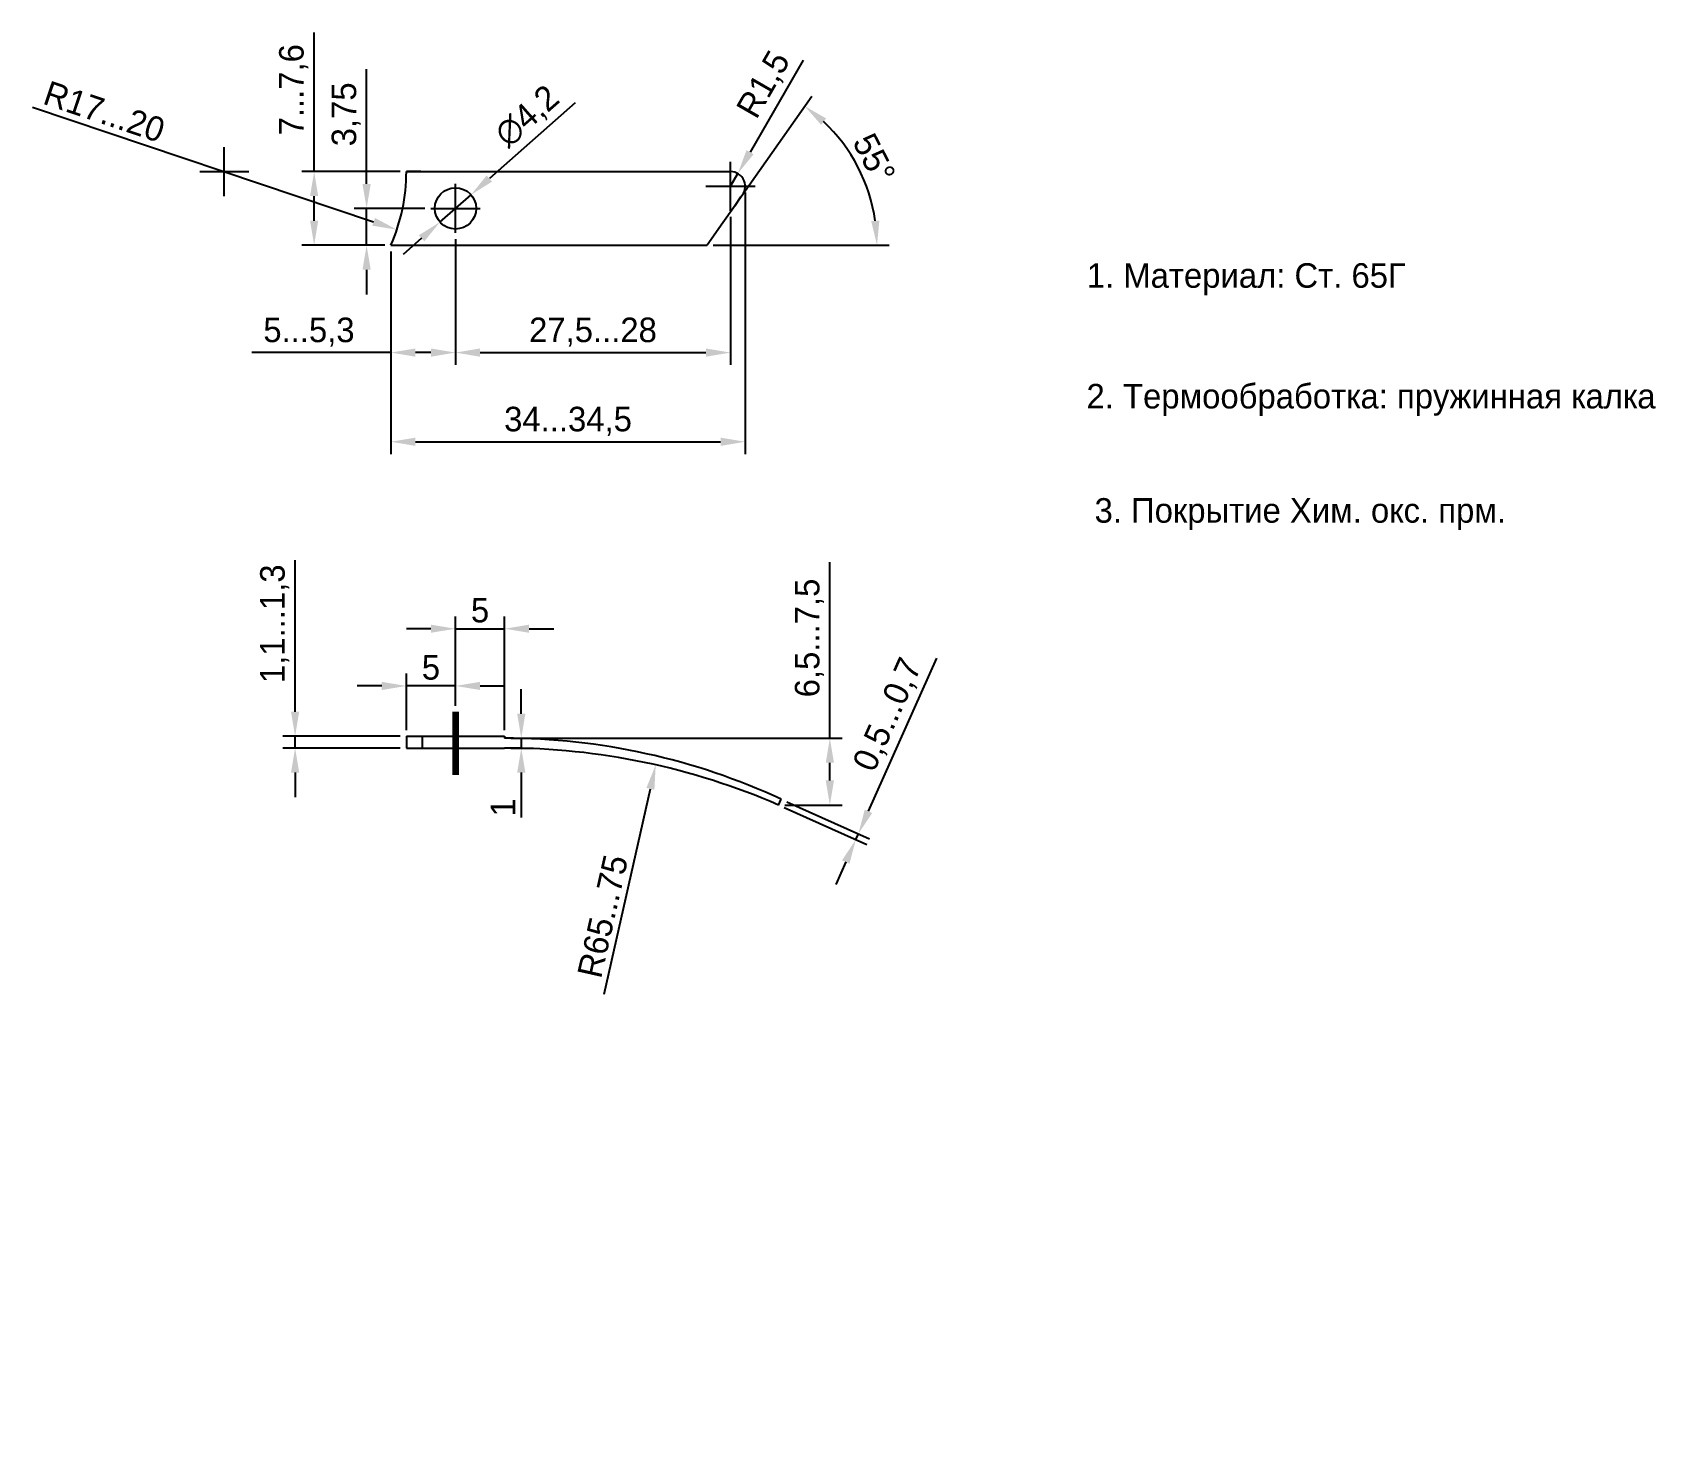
# Model space of a CAD drawing. Header units: millimetres. Extents: x -38 to 127, y -121 to 22.
import ezdxf

# ---------------------------------------------------------------- set-up
doc = ezdxf.new("R2010")
doc.units = ezdxf.units.MM
doc.linetypes.add('ACAD_ISO10W100', pattern=[18, 12, -3, 0, -3])
doc.dimstyles.new('ISO-25', dxfattribs={"dimtxt": 2.5, "dimasz": 2.5, "dimexe": 1.25, "dimexo": 0.625, "dimtad": 1, "dimtxsty": 'Standard', "dimcen": 2.5, "dimadec": 0, "dimazin": 0, "dimtfac": 1, "dimtmove": 0, "dimatfit": 3, "dimfxl": 0, "dimarcsym": 0})

# ---------------------------------------------------------------- blocks, each defined once
blk = doc.blocks.new('*D2')
at = {"color": 0, "lineweight": -2}
for p, q in [((33, 2.88), (33, -12.18)), ((5, 0.62), (5, -12.18)), ((7.5, -10.93), (30.5, -10.93))]:
    blk.add_line(p, q, dxfattribs=at)
at = {"color": 0, "lineweight": 5}
for points in [[(7.5, -10.51), (7.5, -11.35), (5, -10.93)], [(30.5, -10.51), (30.5, -11.35), (33, -10.93)]]:
    blk.add_solid(points, dxfattribs=at)
at = {"layer": 'Defpoints', "color": 0, "lineweight": 5}
for p in [(33, 3.5), (5, 1.25), (33, -10.93)]:
    blk.add_point(p, dxfattribs=at)
at = {"color": 0, "lineweight": 5, "insert": (19, -8.85), "char_height": 2.5, "attachment_point": 5}
blk.add_mtext('27,5...28', dxfattribs=at)
blk = doc.blocks.new('*D3')
at = {"color": 0, "lineweight": -2}
for p, q in [((5, 0.62), (5, -12.18)), ((-1.58, -0.62), (-1.58, -12.18)), ((-1.58, -10.93), (-15.75, -10.93)), ((2.5, -10.93), (0.92, -10.93))]:
    blk.add_line(p, q, dxfattribs=at)
at = {"color": 0, "lineweight": 5}
for points in [[(0.92, -10.51), (0.92, -11.35), (-1.58, -10.93)], [(2.5, -10.51), (2.5, -11.35), (5, -10.93)]]:
    blk.add_solid(points, dxfattribs=at)
at = {"layer": 'Defpoints', "color": 0, "lineweight": 5}
for p in [(-1.58, 0), (5, 1.25), (-1.58, -10.93)]:
    blk.add_point(p, dxfattribs=at)
at = {"color": 0, "lineweight": 5, "insert": (-9.92, -8.85), "char_height": 2.5, "attachment_point": 5}
blk.add_mtext('5...5,3', dxfattribs=at)
blk = doc.blocks.new('*D4')
at = {"color": 0, "lineweight": -2}
for p, q in [((34.5, 5.38), (34.5, -21.26)), ((-1.58, -0.62), (-1.58, -21.26)), ((0.92, -20.01), (32, -20.01))]:
    blk.add_line(p, q, dxfattribs=at)
at = {"color": 0, "lineweight": 5}
for points in [[(0.92, -19.59), (0.92, -20.43), (-1.58, -20.01)], [(32, -19.59), (32, -20.43), (34.5, -20.01)]]:
    blk.add_solid(points, dxfattribs=at)
at = {"layer": 'Defpoints', "color": 0, "lineweight": 5}
for p in [(34.5, 6), (-1.58, 0), (34.5, -20.01)]:
    blk.add_point(p, dxfattribs=at)
at = {"color": 0, "lineweight": 5, "insert": (16.46, -17.93), "char_height": 2.5, "attachment_point": 5}
blk.add_mtext('34...34,5', dxfattribs=at)
blk = doc.blocks.new('*D6')
at = {"color": 0, "lineweight": -2}
for p, q in [((40.39, 18.86), (34.99, 9.47)), ((33, 6), (33.75, 7.3))]:
    blk.add_line(p, q, dxfattribs=at)
at = {"color": 0, "lineweight": 5}
blk.add_solid([(34.63, 9.68), (35.35, 9.26), (33.75, 7.3)], dxfattribs=at)
at = {"layer": 'Defpoints', "color": 0, "lineweight": 5}
for p in [(33.75, 7.3), (33, 6)]:
    blk.add_point(p, dxfattribs=at)
at = {"color": 0, "lineweight": 5, "insert": (36.51, 16.29), "char_height": 2.5, "attachment_point": 5, "rotation": 60.1095}
blk.add_mtext('R1,5', dxfattribs=at)
blk = doc.blocks.new('*D7')
at = {"color": 0, "lineweight": -2}
blk.add_line((-38.07, 14.07), (-3.34, 2.39), dxfattribs=at)
at = {"color": 0, "lineweight": 5}
blk.add_solid([(-3.2, 2.78), (-3.47, 1.99), (-0.97, 1.59)], dxfattribs=at)
at = {"layer": 'Defpoints', "color": 0, "lineweight": 5}
for p in [(-18.54, 7.5), (-0.97, 1.59)]:
    blk.add_point(p, dxfattribs=at)
at = {"color": 0, "lineweight": 5, "insert": (-30.76, 13.59), "char_height": 2.5, "attachment_point": 5, "rotation": 341.4149}
blk.add_mtext('R17...20', dxfattribs=at)
blk = doc.blocks.new('*D8')
at = {"color": 0, "lineweight": -2}
for p, q in [((-4.05, 6.25), (-4.05, 17.92)), ((1.88, 3.75), (-5.3, 3.75)), ((-4.05, 0), (-4.05, 3.75)), ((-2.21, 0), (-5.3, 0)), ((-4.05, -2.5), (-4.05, -5))]:
    blk.add_line(p, q, dxfattribs=at)
at = {"color": 0, "lineweight": 5}
for points in [[(-4.47, 6.25), (-3.63, 6.25), (-4.05, 3.75)], [(-4.47, -2.5), (-3.63, -2.5), (-4.05, 0)]]:
    blk.add_solid(points, dxfattribs=at)
at = {"layer": 'Defpoints', "color": 0, "lineweight": 5}
for p in [(-4.05, 3.75), (2.5, 3.75), (-1.58, 0)]:
    blk.add_point(p, dxfattribs=at)
at = {"color": 0, "lineweight": 5, "insert": (-6.13, 13.33), "char_height": 2.5, "attachment_point": 5, "rotation": 90}
blk.add_mtext('3,75', dxfattribs=at)
blk = doc.blocks.new('*D9')
at = {"color": 0, "lineweight": -2}
for p, q in [((-9.39, 7.5), (-9.39, 21.67)), ((-0.62, 7.5), (-10.64, 7.5)), ((-9.39, 2.5), (-9.39, 5)), ((-2.21, 0), (-10.64, 0))]:
    blk.add_line(p, q, dxfattribs=at)
at = {"color": 0, "lineweight": 5}
for points in [[(-9.81, 5), (-8.98, 5), (-9.39, 7.5)], [(-9.81, 2.5), (-8.98, 2.5), (-9.39, 0)]]:
    blk.add_solid(points, dxfattribs=at)
at = {"layer": 'Defpoints', "color": 0, "lineweight": 5}
for p in [(-9.39, 7.5), (0, 7.5), (-1.58, 0)]:
    blk.add_point(p, dxfattribs=at)
at = {"color": 0, "lineweight": 5, "insert": (-11.48, 15.83), "char_height": 2.5, "attachment_point": 5, "rotation": 90}
blk.add_mtext('7...7,6', dxfattribs=at)
blk = doc.blocks.new('*D10')
at = {"color": 0, "lineweight": -2}
for p, q in [((17.2, 14.51), (8.45, 6.79)), ((3.42, 2.36), (6.58, 5.14)), ((1.55, 0.71), (-0.33, -0.95))]:
    blk.add_line(p, q, dxfattribs=at)
at = {"color": 0, "lineweight": 5}
for points in [[(8.17, 7.1), (8.73, 6.48), (6.58, 5.14)], [(1.27, 1.02), (1.83, 0.4), (3.42, 2.36)]]:
    blk.add_solid(points, dxfattribs=at)
at = {"layer": 'Defpoints', "color": 0, "lineweight": 5}
for p in [(6.58, 5.14), (3.42, 2.36)]:
    blk.add_point(p, dxfattribs=at)
at = {"color": 0, "lineweight": 5, "insert": (12.38, 13.04), "char_height": 2.5, "attachment_point": 5, "rotation": 41.4066}
blk.add_mtext('∅4,2', dxfattribs=at)
blk = doc.blocks.new('*D11')
at = {"color": 0, "lineweight": -2}
for p, q in [((0, -49.38), (0, -43.62)), ((5, -46.89), (5, -43.62)), ((-2.5, -44.87), (-5, -44.87)), ((5, -44.87), (0, -44.87)), ((7.5, -44.87), (10, -44.87))]:
    blk.add_line(p, q, dxfattribs=at)
at = {"color": 0, "lineweight": 5}
for points in [[(-2.5, -44.46), (-2.5, -45.29), (0, -44.87)], [(7.5, -44.46), (7.5, -45.29), (5, -44.87)]]:
    blk.add_solid(points, dxfattribs=at)
at = {"layer": 'Defpoints', "color": 0, "lineweight": 5}
for p in [(0, -44.87), (5, -47.51), (0, -50)]:
    blk.add_point(p, dxfattribs=at)
at = {"color": 0, "lineweight": 5, "insert": (2.5, -43), "char_height": 2.5, "attachment_point": 5}
blk.add_mtext('5', dxfattribs=at)
blk = doc.blocks.new('*D12')
at = {"color": 0, "lineweight": -2}
for p, q in [((5, -46.89), (5, -37.8)), ((10, -49.38), (10, -37.8)), ((2.5, -39.05), (0, -39.05)), ((5, -39.05), (10, -39.05)), ((12.5, -39.05), (15, -39.05))]:
    blk.add_line(p, q, dxfattribs=at)
at = {"color": 0, "lineweight": 5}
for points in [[(2.5, -38.63), (2.5, -39.46), (5, -39.05)], [(12.5, -38.63), (12.5, -39.46), (10, -39.05)]]:
    blk.add_solid(points, dxfattribs=at)
at = {"layer": 'Defpoints', "color": 0, "lineweight": 5}
for p in [(10, -39.05), (5, -47.51), (10, -50)]:
    blk.add_point(p, dxfattribs=at)
at = {"color": 0, "lineweight": 5, "insert": (7.5, -37.17), "char_height": 2.5, "attachment_point": 5}
blk.add_mtext('5', dxfattribs=at)
blk = doc.blocks.new('*D13')
at = {"color": 0, "lineweight": -2}
for p, q in [((-11.33, -47.5), (-11.33, -32.08)), ((-0.62, -50), (-12.58, -50)), ((-0.62, -51.2), (-12.58, -51.2)), ((-11.33, -51.2), (-11.33, -50)), ((-11.33, -53.7), (-11.33, -56.2))]:
    blk.add_line(p, q, dxfattribs=at)
at = {"color": 0, "lineweight": 5}
for points in [[(-11.75, -47.5), (-10.91, -47.5), (-11.33, -50)], [(-11.75, -53.7), (-10.91, -53.7), (-11.33, -51.2)]]:
    blk.add_solid(points, dxfattribs=at)
at = {"layer": 'Defpoints', "color": 0, "lineweight": 5}
for p in [(-11.33, -50), (0, -50), (0, -51.2)]:
    blk.add_point(p, dxfattribs=at)
at = {"color": 0, "lineweight": 5, "insert": (-13.41, -38.54), "char_height": 2.5, "attachment_point": 5, "rotation": 90}
blk.add_mtext('1,1...1,3', dxfattribs=at)
blk = doc.blocks.new('*D14')
at = {"color": 0, "lineweight": -2}
for p, q in [((11.7, -47.7), (11.7, -45.2)), ((10.62, -50.2), (12.95, -50.2)), ((10.62, -51.2), (12.95, -51.2)), ((11.7, -50.2), (11.7, -51.2)), ((11.7, -53.7), (11.7, -58.28))]:
    blk.add_line(p, q, dxfattribs=at)
at = {"color": 0, "lineweight": 5}
for points in [[(11.28, -47.7), (12.12, -47.7), (11.7, -50.2)], [(11.28, -53.7), (12.12, -53.7), (11.7, -51.2)]]:
    blk.add_solid(points, dxfattribs=at)
at = {"layer": 'Defpoints', "color": 0, "lineweight": 5}
for p in [(10, -50.2), (10, -51.2), (11.7, -51.2)]:
    blk.add_point(p, dxfattribs=at)
at = {"color": 0, "lineweight": 5, "insert": (9.83, -57.24), "char_height": 2.5, "attachment_point": 5, "rotation": 90}
blk.add_mtext('1', dxfattribs=at)
blk = doc.blocks.new('*D15')
at = {"color": 0, "lineweight": -2}
for p, q in [((47.05, -57.64), (54.02, -42.05)), ((38.47, -57.26), (46.9, -61.03)), ((38.73, -56.66), (47.17, -60.44)), ((45.76, -60.52), (46.03, -59.92)), ((44.74, -62.8), (43.72, -65.08))]:
    blk.add_line(p, q, dxfattribs=at)
at = {"color": 0, "lineweight": 5}
for points in [[(46.67, -57.47), (47.43, -57.81), (46.03, -59.92)], [(44.36, -62.63), (45.12, -62.97), (45.76, -60.52)]]:
    blk.add_solid(points, dxfattribs=at)
at = {"layer": 'Defpoints', "color": 0, "lineweight": 5}
for p in [(37.9, -57), (38.16, -56.41), (46.03, -59.92)]:
    blk.add_point(p, dxfattribs=at)
at = {"color": 0, "lineweight": 5, "insert": (49.14, -47.85), "char_height": 2.5, "attachment_point": 5, "rotation": 65.8961}
blk.add_mtext('0,5...0,7', dxfattribs=at)
blk = doc.blocks.new('*D16')
at = {"color": 0, "lineweight": -2}
blk.add_line((20.13, -76.26), (24.84, -55.35), dxfattribs=at)
at = {"color": 0, "lineweight": 5}
blk.add_solid([(24.44, -55.26), (25.25, -55.44), (25.39, -52.91)], dxfattribs=at)
at = {"layer": 'Defpoints', "color": 0, "lineweight": 5}
for p in [(25.39, -52.91), (10, -121.2)]:
    blk.add_point(p, dxfattribs=at)
at = {"color": 0, "lineweight": 5, "insert": (20, -68.33), "char_height": 2.5, "attachment_point": 5, "rotation": 77.297}
blk.add_mtext('R65...75', dxfattribs=at)
blk = doc.blocks.new('*D17')
at = {"color": 0, "lineweight": -2}
for p, q in [((43.12, -50.2), (43.12, -32.28)), ((10.62, -50.2), (44.37, -50.2)), ((43.12, -54.5), (43.12, -52.7)), ((38.52, -57), (44.37, -57))]:
    blk.add_line(p, q, dxfattribs=at)
at = {"color": 0, "lineweight": 5}
for points in [[(42.7, -52.7), (43.54, -52.7), (43.12, -50.2)], [(42.7, -54.5), (43.54, -54.5), (43.12, -57)]]:
    blk.add_solid(points, dxfattribs=at)
at = {"layer": 'Defpoints', "color": 0, "lineweight": 5}
for p in [(10, -50.2), (43.12, -50.2), (37.9, -57)]:
    blk.add_point(p, dxfattribs=at)
at = {"color": 0, "lineweight": 5, "insert": (41.04, -39.99), "char_height": 2.5, "attachment_point": 5, "rotation": 90}
blk.add_mtext('6,5...7,5', dxfattribs=at)
blk = doc.blocks.new('*D18')
at = {"color": 0, "lineweight": -2}
for p, q in [((32.57, 2.78), (41.27, 15.19)), ((31.25, 0), (49.17, 0))]:
    blk.add_line(p, q, dxfattribs=at)
blk.add_arc((30.63, 0), 17.29, 8.2899, 46.7101, dxfattribs=at)
at = {"color": 0, "lineweight": 5}
for points in [[(42.23, 12.26), (42.75, 12.91), (40.55, 14.17)], [(48.16, 2.52), (47.33, 2.46), (47.92, 0)]]:
    blk.add_solid(points, dxfattribs=at)
at = {"layer": 'Defpoints', "color": 0, "lineweight": 5}
for p in [(47.05, 5.44), (32.22, 2.27), (5, 0), (29.12, 0), (30.63, 0)]:
    blk.add_point(p, dxfattribs=at)
at = {"color": 0, "lineweight": 5, "insert": (47.63, 8.85), "char_height": 2.5, "attachment_point": 5, "rotation": 297.5}
blk.add_mtext('55°', dxfattribs=at)

msp = doc.modelspace()

# ---------------------------------------------------------------- linework, layer by layer
for p, q in [((-18.54, 5), (-18.54, 10)), ((-18.54, 5), (-18.54, 10)), ((-18.54, 5), (-18.54, 10)), ((33, 3.5), (33, 8.5)), ((-21.04, 7.5), (-16.04, 7.5)), ((-21.04, 7.5), (-16.04, 7.5)), ((-21.04, 7.5), (-16.04, 7.5)), ((1.46, 7.5), (0, 7.5)), ((0, 7.5), (5, 7.5)), ((5, 7.5), (33, 7.5)), ((5, 1.25), (5, 6.25)), ((30.5, 6), (35.5, 6)), ((2.5, 3.75), (7.5, 3.75)), ((33.47, 4.056), (32.216, 2.266)), ((33.47, 4.056), (34.061, 4.939)), ((32.216, 2.266), (30.63, 0)), ((-1.585, 0), (5, 0)), ((5, 0), (29.121, 0)), ((29.121, 0), (30.63, 0))]:
    msp.add_line(p, q)
at = {"color": 1, "linetype": 'ACAD_ISO10W100', "lineweight": 100}
msp.add_line((5, -47.514), (5, -53.937), dxfattribs=at)
at = {"color": 7, "linetype": 'ACAD_ISO10W100', "lineweight": 25}
for p, q in [((0, -50), (0, -51.2)), ((0, -50), (10, -50)), ((0, -51.2), (10, -51.2)), ((10, -50), (10, -50.2))]:
    msp.add_line(p, q, dxfattribs=at)
at = {"color": 7, "lineweight": 25}
for p, q in [((1.6, -50), (1.6, -51.2)), ((37.899, -57), (38.164, -56.407))]:
    msp.add_line(p, q, dxfattribs=at)
msp.add_circle((5, 3.75), 2.1)
for centre, radius, start, end in [((-18.54, 7.5), 18.54, 336.13828, 0), ((33, 6), 1.5, 315, 90)]:
    msp.add_arc(centre, radius, start, end)
for centre, radius, start in [((10, -117.2), 67, 65.14247), ((10, -121.2), 70, 66.5119)]:
    msp.add_arc(centre, radius, start, 90, dxfattribs=at)

# ---------------------------------------------------------------- texts
at = {"color": 3, "lineweight": 5}
for s, p in [('1. Материал: Ст. 65Г', (69.283, -4.329)), ('2. Термообработка: пружинная калка', (69.251, -16.617)), ('3. Покрытие Хим. окс. прм.', (70.075, -28.251))]:
    msp.add_text(s, height=2.5, dxfattribs=at).set_placement(p)

# ---------------------------------------------------------------- dimensions: what is measured, and where the dimension line sits
for base, p1, p2, text, picture, middle in [((-9.393, 7.5), (-1.585, 0), (0, 7.5), '7...7,6', '*D9', (-11.477, 15.833)), ((-11.331, -50), (0, -51.2), (0, -50), '1,1...1,3', '*D13', (-13.414, -38.542)), ((43.121, -50.2), (37.899, -57), (10, -50.2), '6,5...7,5', '*D17', (41.037, -39.992))]:
    dim = msp.add_linear_dim(base=base, p1=p1, p2=p2, angle=90, text=text, dimstyle='ISO-25', dxfattribs=at)
    dim.commit()
    dim.dimension.update_dxf_attribs({"geometry": picture, "text_midpoint": middle})
dim = msp.add_radius_dim(center=(33, 6), mpoint=(33.748, 7.3), dimstyle='ISO-25', dxfattribs=at)
dim.commit()
dim.dimension.update_dxf_attribs({"geometry": '*D6', "text_midpoint": (38.316, 15.248)})
dim = msp.add_radius_dim(center=(-18.54, 7.5), mpoint=(-0.967, 1.591), text='R17...20', dimstyle='ISO-25', override={"dimtmove": 1}, dxfattribs=at)
dim.commit()
dim.dimension.update_dxf_attribs({"geometry": '*D7', "text_midpoint": (-31.36, 11.811), "dimtype": 164})
dim = msp.add_linear_dim(base=(-4.05, 3.75), p1=(-1.585, 0), p2=(2.5, 3.75), angle=90, dimstyle='ISO-25', dxfattribs=at)
dim.commit()
dim.dimension.update_dxf_attribs({"geometry": '*D8', "text_midpoint": (-6.134, 13.333)})
dim = msp.add_diameter_dim_2p(p1=(3.425, 2.361), p2=(6.575, 5.139), dimstyle='ISO-25', dxfattribs=at)
dim.commit()
dim.dimension.update_dxf_attribs({"geometry": '*D10', "text_midpoint": (13.763, 11.477)})
dim = msp.add_angular_dim_2l(base=(47.046, 5.44), line1=((5, 0), (29.121, 0)), line2=((32.216, 2.266), (30.63, 0)), dimstyle='ISO-25', dxfattribs=at)
dim.commit()
dim.dimension.update_dxf_attribs({"geometry": '*D18', "text_midpoint": (47.633, 8.851)})
for base, p1, p2, text, picture, middle in [((34.5, -20.009), (-1.585, 0), (34.5, 6), '34...34,5', '*D4', (16.458, -17.926)), ((33, -10.93), (5, 1.25), (33, 3.5), '27,5...28', '*D2', (19, -8.847)), ((-1.585, -10.931), (5, 1.25), (-1.585, 0), '5...5,3', '*D3', (-9.918, -8.847))]:
    dim = msp.add_linear_dim(base=base, p1=p1, p2=p2, text=text, dimstyle='ISO-25', dxfattribs=at)
    dim.commit()
    dim.dimension.update_dxf_attribs({"geometry": picture, "text_midpoint": middle})
for base, p2, picture, middle in [((10, -39.048), (10, -50), '*D12', (7.5, -37.173)), ((0, -44.872), (0, -50), '*D11', (2.5, -42.997))]:
    dim = msp.add_linear_dim(base=base, p1=(5, -47.514), p2=p2, dimstyle='ISO-25', dxfattribs=at)
    dim.commit()
    dim.dimension.update_dxf_attribs({"geometry": picture, "text_midpoint": middle})
dim = msp.add_aligned_dim(p1=(37.899, -57), p2=(38.164, -56.407), distance=-8.613, text='0,5...0,7', dimstyle='ISO-25', dxfattribs=at)
dim.commit()
dim.dimension.update_dxf_attribs({"geometry": '*D15', "text_midpoint": (49.144, -47.854)})
dim = msp.add_aligned_dim(p1=(10, -50.2), p2=(10, -51.2), distance=1.701, dimstyle='ISO-25', dxfattribs=at)
dim.commit()
dim.dimension.update_dxf_attribs({"geometry": '*D14', "text_midpoint": (9.826, -57.242)})
dim = msp.add_radius_dim(center=(10, -121.2), mpoint=(25.393, -52.913), text='R65...75', dimstyle='ISO-25', dxfattribs=at)
dim.commit()
dim.dimension.update_dxf_attribs({"geometry": '*D16', "text_midpoint": (21.825, -68.741), "dimtype": 164})

doc.saveas('drawing.dxf')
